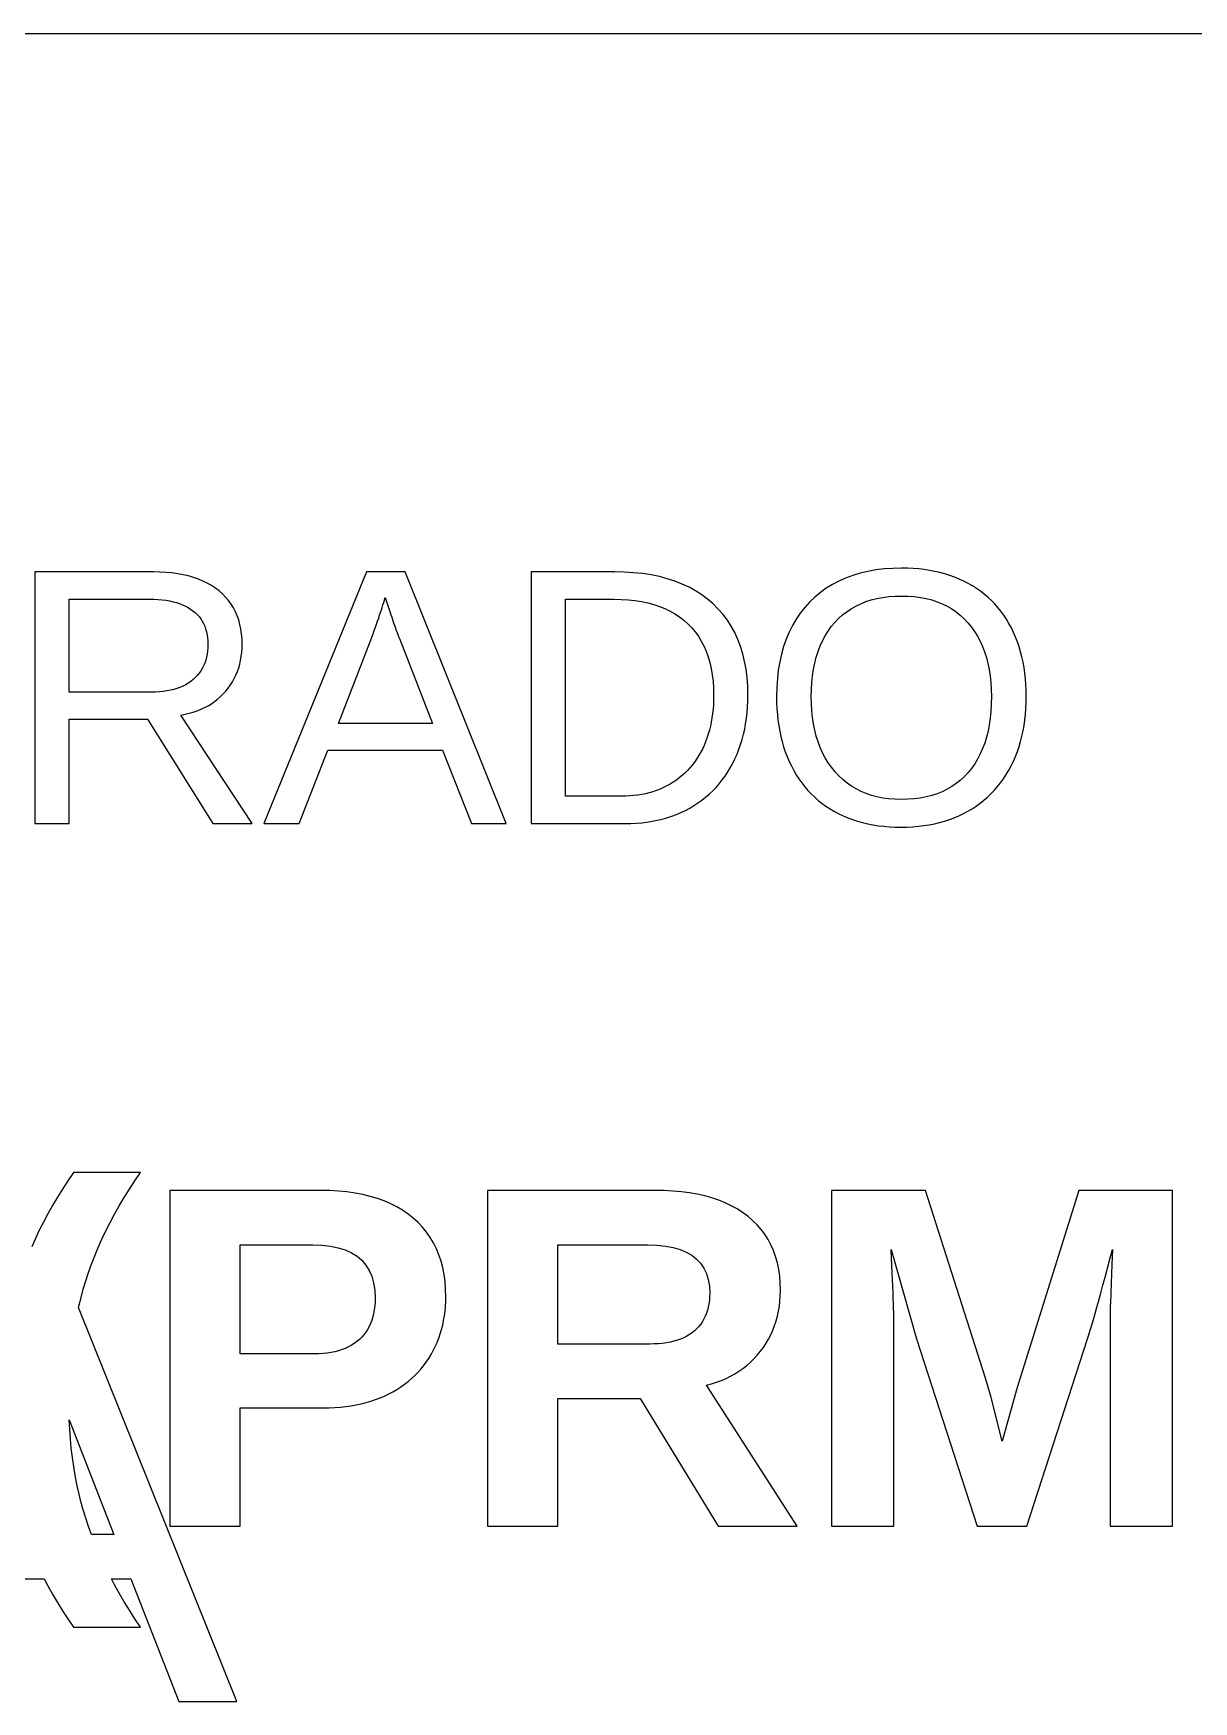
# Model space of a CAD drawing. Header units: metres. Extents: x -140 to 140, y -90 to 90.
# Drawn here: x 89.63 to 102.85, y -70 to -51 of the extents above; entities that cross this region are included whole.
import ezdxf

# ---------------------------------------------------------------- set-up
doc = ezdxf.new("R2010")
doc.units = ezdxf.units.M

msp = doc.modelspace()

# ---------------------------------------------------------------- linework, layer by layer
for p, q in [((80, -51), (129, -51)), ((91.0007, -57.1336), (89.652, -57.1336)), ((89.652, -57.1336), (89.652, -60)), ((91.0739, -57.1349), (91.0007, -57.1336)), ((91.1445, -57.1387), (91.0739, -57.1349)), ((91.2124, -57.1451), (91.1445, -57.1387)), ((91.2778, -57.1541), (91.2124, -57.1451)), ((91.3405, -57.1656), (91.2778, -57.1541)), ((91.4007, -57.1797), (91.3405, -57.1656)), ((91.4582, -57.1964), (91.4007, -57.1797)), ((93.4266, -57.1336), (92.2568, -60)), ((93.868, -57.1336), (93.4266, -57.1336)), ((95.0195, -60), (93.868, -57.1336)), ((96.2525, -57.1336), (95.3045, -57.1336)), ((95.3045, -57.1336), (95.3045, -60)), ((96.3625, -57.1357), (96.2525, -57.1336)), ((96.4687, -57.1422), (96.3625, -57.1357)), ((96.5709, -57.153), (96.4687, -57.1422)), ((96.6692, -57.1681), (96.5709, -57.153)), ((96.7635, -57.1876), (96.6692, -57.1681)), ((96.8539, -57.2114), (96.7635, -57.1876)), ((98.9657, -57.1734), (98.8851, -57.2032)), ((99.0498, -57.1482), (98.9657, -57.1734)), ((99.1374, -57.1275), (99.0498, -57.1482)), ((99.2284, -57.1115), (99.1374, -57.1275)), ((99.323, -57.1), (99.2284, -57.1115)), ((99.4211, -57.0931), (99.323, -57.1)), ((99.5226, -57.0909), (99.4211, -57.0931)), ((99.5892, -57.0919), (99.5226, -57.0909)), ((99.6544, -57.095), (99.5892, -57.0919)), ((99.7183, -57.1001), (99.6544, -57.095)), ((99.7808, -57.1073), (99.7183, -57.1001)), ((99.8419, -57.1166), (99.7808, -57.1073)), ((99.9016, -57.1279), (99.8419, -57.1166)), ((99.96, -57.1413), (99.9016, -57.1279)), ((100.017, -57.1567), (99.96, -57.1413)), ((100.073, -57.1742), (100.017, -57.1567)), ((100.127, -57.1938), (100.073, -57.1742)), ((91.5131, -57.2156), (91.4582, -57.1964)), ((91.5654, -57.2374), (91.5131, -57.2156)), ((91.615, -57.2618), (91.5654, -57.2374)), ((91.6621, -57.2887), (91.615, -57.2618)), ((91.7065, -57.3182), (91.6621, -57.2887)), ((91.7484, -57.3502), (91.7065, -57.3182)), ((91.7873, -57.3846), (91.7484, -57.3502)), ((96.9404, -57.2395), (96.8539, -57.2114)), ((97.0229, -57.2719), (96.9404, -57.2395)), ((97.1015, -57.3086), (97.0229, -57.2719)), ((97.1761, -57.3497), (97.1015, -57.3086)), ((97.2468, -57.395), (97.1761, -57.3497)), ((98.5977, -57.3683), (98.5345, -57.4211)), ((98.6643, -57.3202), (98.5977, -57.3683)), ((98.7344, -57.2766), (98.6643, -57.3202)), ((98.808, -57.2376), (98.7344, -57.2766)), ((98.8851, -57.2032), (98.808, -57.2376)), ((100.18, -57.2154), (100.127, -57.1938)), ((100.231, -57.2391), (100.18, -57.2154)), ((100.281, -57.2648), (100.231, -57.2391)), ((100.33, -57.2925), (100.281, -57.2648)), ((100.377, -57.322), (100.33, -57.2925)), ((100.422, -57.3535), (100.377, -57.322)), ((100.465, -57.3867), (100.422, -57.3535)), ((90.0405, -58.5027), (90.0405, -57.4448)), ((90.0405, -57.4448), (90.9621, -57.4448)), ((90.9621, -57.4448), (91.0103, -57.4456)), ((91.0103, -57.4456), (91.0568, -57.4479)), ((91.0568, -57.4479), (91.1015, -57.4518)), ((91.1015, -57.4518), (91.1445, -57.4572)), ((91.1445, -57.4572), (91.1857, -57.4642)), ((91.1857, -57.4642), (91.2251, -57.4728)), ((91.2251, -57.4728), (91.2627, -57.4829)), ((91.2627, -57.4829), (91.2986, -57.4945)), ((91.2986, -57.4945), (91.3326, -57.5077)), ((91.3326, -57.5077), (91.365, -57.5225)), ((91.365, -57.5225), (91.3955, -57.5388)), ((91.3955, -57.5388), (91.4243, -57.5566)), ((91.4243, -57.5566), (91.4513, -57.576)), ((91.8232, -57.4209), (91.7873, -57.3846)), ((91.8559, -57.4593), (91.8232, -57.4209)), ((91.8855, -57.4996), (91.8559, -57.4593)), ((91.912, -57.542), (91.8855, -57.4996)), ((91.9354, -57.5864), (91.912, -57.542)), ((93.588, -57.5965), (93.5978, -57.5665)), ((93.5978, -57.5665), (93.6071, -57.5377)), ((93.6071, -57.5377), (93.6158, -57.51)), ((93.6158, -57.51), (93.6239, -57.4835)), ((93.6239, -57.4835), (93.6422, -57.4265)), ((93.6422, -57.4265), (93.6972, -57.5954)), ((95.693, -59.6888), (95.693, -57.4448)), ((95.693, -57.4448), (96.2443, -57.4448)), ((96.2443, -57.4448), (96.3279, -57.4465)), ((96.3279, -57.4465), (96.4084, -57.4514)), ((96.4084, -57.4514), (96.4858, -57.4597)), ((96.4858, -57.4597), (96.5601, -57.4713)), ((96.5601, -57.4713), (96.6313, -57.4862)), ((96.6313, -57.4862), (96.6994, -57.5044)), ((96.6994, -57.5044), (96.7645, -57.5259)), ((96.7645, -57.5259), (96.8264, -57.5508)), ((96.8264, -57.5508), (96.8852, -57.5789)), ((97.3136, -57.4447), (97.2468, -57.395)), ((97.3764, -57.4988), (97.3136, -57.4447)), ((97.435, -57.5568), (97.3764, -57.4988)), ((97.4888, -57.6184), (97.435, -57.5568)), ((98.4192, -57.5398), (98.368, -57.6048)), ((98.4749, -57.4784), (98.4192, -57.5398)), ((98.5345, -57.4211), (98.4749, -57.4784)), ((98.8976, -57.5864), (98.9482, -57.5525)), ((98.9482, -57.5525), (99.0014, -57.5222)), ((99.0014, -57.5222), (99.0573, -57.4955)), ((99.0573, -57.4955), (99.1158, -57.4724)), ((99.1158, -57.4724), (99.177, -57.4528)), ((99.177, -57.4528), (99.2408, -57.4367)), ((99.2408, -57.4367), (99.3073, -57.4243)), ((99.3073, -57.4243), (99.3764, -57.4153)), ((99.3764, -57.4153), (99.4482, -57.41)), ((99.4482, -57.41), (99.5226, -57.4082)), ((99.5226, -57.4082), (99.5964, -57.41)), ((99.5964, -57.41), (99.6676, -57.4154)), ((99.6676, -57.4154), (99.7362, -57.4245)), ((99.7362, -57.4245), (99.8022, -57.4371)), ((99.8022, -57.4371), (99.8655, -57.4534)), ((99.8655, -57.4534), (99.9263, -57.4732)), ((99.9263, -57.4732), (99.9844, -57.4967)), ((99.9844, -57.4967), (100.04, -57.5238)), ((100.04, -57.5238), (100.093, -57.5545)), ((100.093, -57.5545), (100.143, -57.5888)), ((100.506, -57.4219), (100.465, -57.3867)), ((100.546, -57.4589), (100.506, -57.4219)), ((100.584, -57.4978), (100.546, -57.4589)), ((100.62, -57.5386), (100.584, -57.4978)), ((100.654, -57.5812), (100.62, -57.5386)), ((91.4513, -57.576), (91.4765, -57.5969)), ((91.4765, -57.5969), (91.4996, -57.6192)), ((91.4996, -57.6192), (91.5207, -57.6429)), ((91.5207, -57.6429), (91.5398, -57.6681)), ((91.5398, -57.6681), (91.5569, -57.6946)), ((91.5569, -57.6946), (91.572, -57.7225)), ((91.572, -57.7225), (91.585, -57.7519)), ((91.585, -57.7519), (91.5961, -57.7826)), ((91.9557, -57.6328), (91.9354, -57.5864)), ((91.9728, -57.6812), (91.9557, -57.6328)), ((91.9869, -57.7316), (91.9728, -57.6812)), ((91.9978, -57.7841), (91.9869, -57.7316)), ((93.5301, -57.7631), (93.5428, -57.7275)), ((93.5428, -57.7275), (93.555, -57.693)), ((93.555, -57.693), (93.5666, -57.6597)), ((93.5666, -57.6597), (93.5776, -57.6275)), ((93.5776, -57.6275), (93.588, -57.5965)), ((93.6972, -57.5954), (93.7059, -57.6224)), ((93.7059, -57.6224), (93.7147, -57.649)), ((93.7147, -57.649), (93.7234, -57.6751)), ((93.7234, -57.6751), (93.7322, -57.7008)), ((93.7322, -57.7008), (93.741, -57.7261)), ((93.741, -57.7261), (93.7497, -57.7509)), ((93.7497, -57.7509), (93.7585, -57.7754)), ((96.8852, -57.5789), (96.941, -57.6104)), ((96.941, -57.6104), (96.9936, -57.6451)), ((96.9936, -57.6451), (97.0432, -57.6832)), ((97.0432, -57.6832), (97.0896, -57.7246)), ((97.0896, -57.7246), (97.1328, -57.7691)), ((97.538, -57.6837), (97.4888, -57.6184)), ((97.5825, -57.7527), (97.538, -57.6837)), ((97.6223, -57.8252), (97.5825, -57.7527)), ((98.2789, -57.7453), (98.241, -57.8209)), ((98.3212, -57.6733), (98.2789, -57.7453)), ((98.368, -57.6048), (98.3212, -57.6733)), ((98.6854, -57.8077), (98.722, -57.757)), ((98.722, -57.757), (98.7617, -57.7093)), ((98.7617, -57.7093), (98.8044, -57.6648)), ((98.8044, -57.6648), (98.8496, -57.6238)), ((98.8496, -57.6238), (98.8976, -57.5864)), ((100.143, -57.5888), (100.191, -57.6267)), ((100.191, -57.6267), (100.236, -57.6682)), ((100.236, -57.6682), (100.278, -57.7134)), ((100.278, -57.7134), (100.318, -57.7617)), ((100.686, -57.6257), (100.654, -57.5812)), ((100.717, -57.672), (100.686, -57.6257)), ((100.746, -57.7203), (100.717, -57.672)), ((100.773, -57.7704), (100.746, -57.7203)), ((91.5961, -57.7826), (91.6051, -57.8148)), ((91.6051, -57.8148), (91.6122, -57.8483)), ((91.6122, -57.8483), (91.6172, -57.8833)), ((91.6172, -57.8833), (91.6202, -57.9197)), ((91.6202, -57.9197), (91.6212, -57.9575)), ((92.0056, -57.8385), (91.9978, -57.7841)), ((92.0103, -57.895), (92.0056, -57.8385)), ((92.0118, -57.9534), (92.0103, -57.895)), ((93.1072, -58.8587), (93.4734, -57.9168)), ((93.4734, -57.9168), (93.4884, -57.8767)), ((93.4884, -57.8767), (93.5029, -57.8377)), ((93.5029, -57.8377), (93.5168, -57.7998)), ((93.5168, -57.7998), (93.5301, -57.7631)), ((93.7585, -57.7754), (93.7673, -57.7993)), ((93.7673, -57.7993), (93.776, -57.8229)), ((93.776, -57.8229), (93.7848, -57.846)), ((93.7848, -57.846), (93.7935, -57.8687)), ((93.7935, -57.8687), (93.8023, -57.8909)), ((93.8023, -57.8909), (93.8111, -57.9127)), ((93.8111, -57.9127), (94.1793, -58.8587)), ((97.1328, -57.7691), (97.1725, -57.8166)), ((97.1725, -57.8166), (97.2088, -57.8672)), ((97.2088, -57.8672), (97.2416, -57.9207)), ((97.2416, -57.9207), (97.271, -57.9772)), ((97.6574, -57.9015), (97.6223, -57.8252)), ((97.6879, -57.9814), (97.6574, -57.9015)), ((98.2076, -57.9001), (98.1787, -57.9828)), ((98.241, -57.8209), (98.2076, -57.9001)), ((98.5949, -57.9767), (98.6219, -57.9175)), ((98.6219, -57.9175), (98.6521, -57.8611)), ((98.6521, -57.8611), (98.6854, -57.8077)), ((100.318, -57.7617), (100.354, -57.8127)), ((100.354, -57.8127), (100.388, -57.8665)), ((100.388, -57.8665), (100.418, -57.9229)), ((100.418, -57.9229), (100.445, -57.9821)), ((100.798, -57.8221), (100.773, -57.7704)), ((100.821, -57.8752), (100.798, -57.8221)), ((100.842, -57.9298), (100.821, -57.8752)), ((100.861, -57.9858), (100.842, -57.9298)), ((91.5964, -58.1392), (91.5855, -58.1715)), ((91.6053, -58.1056), (91.5964, -58.1392)), ((91.6123, -58.0706), (91.6053, -58.1056)), ((91.6172, -58.0343), (91.6123, -58.0706)), ((91.6202, -57.9966), (91.6172, -58.0343)), ((91.6212, -57.9575), (91.6202, -57.9966)), ((91.9942, -58.1404), (92.0019, -58.0954)), ((92.0019, -58.0954), (92.0074, -58.0493)), ((92.0074, -58.0493), (92.0107, -58.002)), ((92.0107, -58.002), (92.0118, -57.9534)), ((97.271, -57.9772), (97.2969, -58.0367)), ((97.2969, -58.0367), (97.3194, -58.0992)), ((97.3194, -58.0992), (97.3384, -58.1648)), ((97.7136, -58.0649), (97.6879, -57.9814)), ((97.7347, -58.1521), (97.7136, -58.0649)), ((98.1542, -58.069), (98.1342, -58.1588)), ((98.1787, -57.9828), (98.1542, -58.069)), ((98.5329, -58.1715), (98.5504, -58.1037)), ((98.5504, -58.1037), (98.571, -58.0388)), ((98.571, -58.0388), (98.5949, -57.9767)), ((100.445, -57.9821), (100.468, -58.044)), ((100.468, -58.044), (100.489, -58.1087)), ((100.489, -58.1087), (100.506, -58.176)), ((100.878, -58.0432), (100.861, -57.9858)), ((100.893, -58.102), (100.878, -58.0432)), ((100.906, -58.1622), (100.893, -58.102)), ((91.501, -58.3124), (91.4782, -58.3365)), ((91.5219, -58.287), (91.501, -58.3124)), ((91.5408, -58.2601), (91.5219, -58.287)), ((91.5576, -58.2319), (91.5408, -58.2601)), ((91.5726, -58.2024), (91.5576, -58.2319)), ((91.5855, -58.1715), (91.5726, -58.2024)), ((91.9226, -58.3469), (91.9413, -58.308)), ((91.9413, -58.308), (91.9578, -58.2679)), ((91.9578, -58.2679), (91.9722, -58.2266)), ((91.9722, -58.2266), (91.9843, -58.1841)), ((91.9843, -58.1841), (91.9942, -58.1404)), ((97.3384, -58.1648), (97.3539, -58.2333)), ((97.3539, -58.2333), (97.366, -58.3048)), ((97.366, -58.3048), (97.3746, -58.3793)), ((97.7511, -58.2429), (97.7347, -58.1521)), ((97.7628, -58.3374), (97.7511, -58.2429)), ((98.1186, -58.2522), (98.1074, -58.3491)), ((98.1342, -58.1588), (98.1186, -58.2522)), ((98.4995, -58.3922), (98.5075, -58.3158)), ((98.5075, -58.3158), (98.5186, -58.2422)), ((98.5186, -58.2422), (98.5329, -58.1715)), ((100.506, -58.176), (100.521, -58.2461)), ((100.521, -58.2461), (100.532, -58.3189)), ((100.532, -58.3189), (100.54, -58.3944)), ((100.917, -58.2239), (100.906, -58.1622)), ((100.926, -58.287), (100.917, -58.2239)), ((100.934, -58.3515), (100.926, -58.287)), ((90.9783, -58.5027), (90.0405, -58.5027)), ((91.0248, -58.5019), (90.9783, -58.5027)), ((91.0696, -58.4993), (91.0248, -58.5019)), ((91.1127, -58.4951), (91.0696, -58.4993)), ((91.1542, -58.4891), (91.1127, -58.4951)), ((91.194, -58.4815), (91.1542, -58.4891)), ((91.2322, -58.4722), (91.194, -58.4815)), ((91.2688, -58.4611), (91.2322, -58.4722)), ((91.3036, -58.4484), (91.2688, -58.4611)), ((91.3369, -58.434), (91.3036, -58.4484)), ((91.3685, -58.4178), (91.3369, -58.434)), ((91.3984, -58.4), (91.3685, -58.4178)), ((91.4267, -58.3805), (91.3984, -58.4)), ((91.4534, -58.3593), (91.4267, -58.3805)), ((91.4782, -58.3365), (91.4534, -58.3593)), ((91.7962, -58.523), (91.8257, -58.4905)), ((91.8257, -58.4905), (91.8532, -58.4564)), ((91.8532, -58.4564), (91.8785, -58.4211)), ((91.8785, -58.4211), (91.9017, -58.3846)), ((91.9017, -58.3846), (91.9226, -58.3469)), ((97.3746, -58.3793), (97.3798, -58.4568)), ((97.3798, -58.4568), (97.3815, -58.5373)), ((97.7698, -58.4355), (97.7628, -58.3374)), ((97.7721, -58.5373), (97.7698, -58.4355)), ((98.1008, -58.4496), (98.0985, -58.5536)), ((98.1074, -58.3491), (98.1008, -58.4496)), ((98.4932, -58.5536), (98.4948, -58.4714)), ((98.4948, -58.4714), (98.4995, -58.3922)), ((100.54, -58.3944), (100.544, -58.4726)), ((100.544, -58.4726), (100.546, -58.5536)), ((100.939, -58.4174), (100.934, -58.3515)), ((100.942, -58.4848), (100.939, -58.4174)), ((100.943, -58.5536), (100.942, -58.4848)), ((91.5002, -58.7149), (91.543, -58.6976)), ((91.543, -58.6976), (91.5842, -58.6783)), ((91.5842, -58.6783), (91.6237, -58.6572)), ((91.6237, -58.6572), (91.6616, -58.6342)), ((91.6616, -58.6342), (91.6977, -58.6092)), ((91.6977, -58.6092), (91.7322, -58.5824)), ((91.7322, -58.5824), (91.765, -58.5537)), ((91.765, -58.5537), (91.7962, -58.523)), ((97.3747, -58.6957), (97.3694, -58.7463)), ((97.3785, -58.644), (97.3747, -58.6957)), ((97.3808, -58.5912), (97.3785, -58.644)), ((97.3815, -58.5373), (97.3808, -58.5912)), ((97.7629, -58.7361), (97.7681, -58.6711)), ((97.7681, -58.6711), (97.7711, -58.6049)), ((97.7711, -58.6049), (97.7721, -58.5373)), ((98.0985, -58.5536), (98.0995, -58.6224)), ((98.0995, -58.6224), (98.1025, -58.6898)), ((98.1025, -58.6898), (98.1075, -58.756)), ((98.4948, -58.6352), (98.4932, -58.5536)), ((98.4996, -58.7142), (98.4948, -58.6352)), ((100.544, -58.6381), (100.54, -58.7197)), ((100.546, -58.5536), (100.544, -58.6381)), ((100.933, -58.7551), (100.939, -58.6893)), ((100.939, -58.6893), (100.942, -58.6221)), ((100.942, -58.6221), (100.943, -58.5536)), ((90.0405, -58.8099), (90.9336, -58.8099)), ((90.0405, -60), (90.0405, -58.8099)), ((90.9336, -58.8099), (91.6782, -60)), ((91.312, -58.7652), (91.3616, -58.7554)), ((92.1258, -60), (91.312, -58.7652)), ((91.3616, -58.7554), (91.4094, -58.7438)), ((91.4094, -58.7438), (91.4556, -58.7303)), ((91.4556, -58.7303), (91.5002, -58.7149)), ((94.1793, -58.8587), (93.1072, -58.8587)), ((97.3444, -58.8914), (97.333, -58.9375)), ((97.3542, -58.8441), (97.3444, -58.8914)), ((97.3626, -58.7957), (97.3542, -58.8441)), ((97.3694, -58.7463), (97.3626, -58.7957)), ((97.7353, -58.9231), (97.7466, -58.862)), ((97.7466, -58.862), (97.7558, -58.7997)), ((97.7558, -58.7997), (97.7629, -58.7361)), ((98.1075, -58.756), (98.1145, -58.8208)), ((98.1145, -58.8208), (98.1235, -58.8843)), ((98.1235, -58.8843), (98.1345, -58.9464)), ((98.5076, -58.7905), (98.4996, -58.7142)), ((98.5189, -58.8642), (98.5076, -58.7905)), ((98.5334, -58.9353), (98.5189, -58.8642)), ((100.521, -58.8739), (100.507, -58.9465)), ((100.532, -58.7983), (100.521, -58.8739)), ((100.54, -58.7197), (100.532, -58.7983)), ((100.906, -58.9447), (100.917, -58.8829)), ((100.917, -58.8829), (100.926, -58.8196)), ((100.926, -58.8196), (100.933, -58.7551)), ((97.2898, -59.0693), (97.2724, -59.1111)), ((97.3057, -59.0265), (97.2898, -59.0693)), ((97.3201, -58.9826), (97.3057, -59.0265)), ((97.333, -58.9375), (97.3201, -58.9826)), ((97.6893, -59.0982), (97.7067, -59.0412)), ((97.7067, -59.0412), (97.722, -58.9828)), ((97.722, -58.9828), (97.7353, -58.9231)), ((98.1345, -58.9464), (98.1475, -59.0072)), ((98.1475, -59.0072), (98.1625, -59.0667)), ((98.1625, -59.0667), (98.1794, -59.1248)), ((98.551, -59.0038), (98.5334, -58.9353)), ((98.5719, -59.0696), (98.551, -59.0038)), ((98.596, -59.1327), (98.5719, -59.0696)), ((100.469, -59.0826), (100.445, -59.1462)), ((100.489, -59.016), (100.469, -59.0826)), ((100.507, -58.9465), (100.489, -59.016)), ((100.86, -59.1225), (100.877, -59.0645)), ((100.877, -59.0645), (100.893, -59.0053)), ((100.893, -59.0053), (100.906, -58.9447)), ((92.6596, -60), (92.9892, -59.1618)), ((92.9892, -59.1618), (94.2952, -59.1618)), ((94.2952, -59.1618), (94.6228, -60)), ((97.1883, -59.2654), (97.164, -59.3004)), ((97.2113, -59.2289), (97.1883, -59.2654)), ((97.233, -59.191), (97.2113, -59.2289)), ((97.2534, -59.1517), (97.233, -59.191)), ((97.2724, -59.1111), (97.2534, -59.1517)), ((97.5992, -59.3134), (97.6248, -59.2616)), ((97.6248, -59.2616), (97.6483, -59.2085)), ((97.6483, -59.2085), (97.6698, -59.154)), ((97.6698, -59.154), (97.6893, -59.0982)), ((98.1794, -59.1248), (98.1984, -59.1816)), ((98.1984, -59.1816), (98.2194, -59.237)), ((98.2194, -59.237), (98.2424, -59.2912)), ((98.6233, -59.1933), (98.596, -59.1327)), ((98.6539, -59.2512), (98.6233, -59.1933)), ((98.6876, -59.3064), (98.6539, -59.2512)), ((100.389, -59.2644), (100.356, -59.319)), ((100.419, -59.2068), (100.389, -59.2644)), ((100.445, -59.1462), (100.419, -59.2068)), ((100.796, -59.2883), (100.819, -59.2343)), ((100.819, -59.2343), (100.841, -59.179)), ((100.841, -59.179), (100.86, -59.1225)), ((97.0228, -59.4537), (96.9906, -59.4801)), ((97.0537, -59.4259), (97.0228, -59.4537)), ((97.0832, -59.3967), (97.0537, -59.4259)), ((97.1115, -59.366), (97.0832, -59.3967)), ((97.1384, -59.3339), (97.1115, -59.366)), ((97.164, -59.3004), (97.1384, -59.3339)), ((97.4791, -59.5034), (97.5117, -59.4586)), ((97.5117, -59.4586), (97.5426, -59.4121)), ((97.5426, -59.4121), (97.5718, -59.3637)), ((97.5718, -59.3637), (97.5992, -59.3134)), ((98.2424, -59.2912), (98.2674, -59.3439)), ((98.2674, -59.3439), (98.2942, -59.3951)), ((98.2942, -59.3951), (98.3229, -59.4444)), ((98.3229, -59.4444), (98.3534, -59.4918)), ((98.7246, -59.3591), (98.6876, -59.3064)), ((98.7648, -59.409), (98.7246, -59.3591)), ((98.8078, -59.4558), (98.7648, -59.409)), ((98.8533, -59.4989), (98.8078, -59.4558)), ((100.238, -59.4645), (100.193, -59.5062)), ((100.28, -59.4192), (100.238, -59.4645)), ((100.32, -59.3706), (100.28, -59.4192)), ((100.356, -59.319), (100.32, -59.3706)), ((100.683, -59.4884), (100.714, -59.4411)), ((100.714, -59.4411), (100.743, -59.3919)), ((100.743, -59.3919), (100.771, -59.3409)), ((100.771, -59.3409), (100.796, -59.2883)), ((96.6066, -59.6593), (96.5631, -59.6683)), ((96.6493, -59.6487), (96.6066, -59.6593)), ((96.691, -59.6364), (96.6493, -59.6487)), ((96.7319, -59.6225), (96.691, -59.6364)), ((96.7718, -59.6069), (96.7319, -59.6225)), ((96.8108, -59.5897), (96.7718, -59.6069)), ((96.849, -59.5709), (96.8108, -59.5897)), ((96.8862, -59.5504), (96.849, -59.5709)), ((96.9223, -59.5284), (96.8862, -59.5504)), ((96.9571, -59.505), (96.9223, -59.5284)), ((96.9906, -59.4801), (96.9571, -59.505)), ((97.3317, -59.6639), (97.3711, -59.6265)), ((97.3711, -59.6265), (97.4088, -59.5873)), ((97.4088, -59.5873), (97.4448, -59.5463)), ((97.4448, -59.5463), (97.4791, -59.5034)), ((98.3534, -59.4918), (98.3856, -59.5372)), ((98.3856, -59.5372), (98.4197, -59.5809)), ((98.4197, -59.5809), (98.4555, -59.6226)), ((98.4555, -59.6226), (98.4932, -59.6624)), ((98.9013, -59.5382), (98.8533, -59.4989)), ((98.9518, -59.5737), (98.9013, -59.5382)), ((99.0048, -59.6056), (98.9518, -59.5737)), ((99.0603, -59.6336), (99.0048, -59.6056)), ((99.1183, -59.658), (99.0603, -59.6336)), ((99.1788, -59.6786), (99.1183, -59.658)), ((99.9861, -59.6366), (99.9275, -59.6601)), ((100.042, -59.6094), (99.9861, -59.6366)), ((100.095, -59.5786), (100.042, -59.6094)), ((100.146, -59.5442), (100.095, -59.5786)), ((100.193, -59.5062), (100.146, -59.5442)), ((100.502, -59.6972), (100.542, -59.6591)), ((100.542, -59.6591), (100.58, -59.6192)), ((100.58, -59.6192), (100.616, -59.5775)), ((100.616, -59.5775), (100.651, -59.5339)), ((100.651, -59.5339), (100.683, -59.4884)), ((96.3318, -59.6888), (95.693, -59.6888)), ((96.3799, -59.6879), (96.3318, -59.6888)), ((96.427, -59.6855), (96.3799, -59.6879)), ((96.4733, -59.6814), (96.427, -59.6855)), ((96.5186, -59.6757), (96.4733, -59.6814)), ((96.5631, -59.6683), (96.5186, -59.6757)), ((97.009, -59.8733), (97.0595, -59.8492)), ((97.0595, -59.8492), (97.1089, -59.823)), ((97.1089, -59.823), (97.1569, -59.7949)), ((97.1569, -59.7949), (97.2032, -59.7649)), ((97.2032, -59.7649), (97.2477, -59.7331)), ((97.2477, -59.7331), (97.2906, -59.6994)), ((97.2906, -59.6994), (97.3317, -59.6639)), ((98.4932, -59.6624), (98.5326, -59.7003)), ((98.5326, -59.7003), (98.5738, -59.7364)), ((98.5738, -59.7364), (98.6168, -59.7705)), ((98.6168, -59.7705), (98.6616, -59.8028)), ((98.6616, -59.8028), (98.7082, -59.8332)), ((98.7082, -59.8332), (98.7566, -59.8617)), ((99.2417, -59.6954), (99.1788, -59.6786)), ((99.3072, -59.7085), (99.2417, -59.6954)), ((99.3751, -59.7179), (99.3072, -59.7085)), ((99.4456, -59.7235), (99.3751, -59.7179)), ((99.5185, -59.7254), (99.4456, -59.7235)), ((99.5935, -59.7235), (99.5185, -59.7254)), ((99.6658, -59.7181), (99.5935, -59.7235)), ((99.7353, -59.7091), (99.6658, -59.7181)), ((99.8021, -59.6964), (99.7353, -59.7091)), ((99.8662, -59.6801), (99.8021, -59.6964)), ((99.9275, -59.6601), (99.8662, -59.6801)), ((100.277, -59.8596), (100.326, -59.8309)), ((100.326, -59.8309), (100.373, -59.8002)), ((100.373, -59.8002), (100.418, -59.7677)), ((100.418, -59.7677), (100.461, -59.7334)), ((100.461, -59.7334), (100.502, -59.6972)), ((89.652, -60), (90.0405, -60)), ((91.6782, -60), (92.1258, -60)), ((92.2568, -60), (92.6596, -60)), ((94.6228, -60), (95.0195, -60)), ((95.3045, -60), (96.3766, -60)), ((96.3766, -60), (96.4398, -59.999)), ((96.4398, -59.999), (96.502, -59.9958)), ((96.502, -59.9958), (96.5629, -59.9906)), ((96.5629, -59.9906), (96.6227, -59.9832)), ((96.6227, -59.9832), (96.6814, -59.9738)), ((96.6814, -59.9738), (96.7388, -59.9623)), ((96.7388, -59.9623), (96.7952, -59.9487)), ((96.7952, -59.9487), (96.8504, -59.933)), ((96.8504, -59.933), (96.9044, -59.9152)), ((96.9044, -59.9152), (96.9573, -59.8953)), ((96.9573, -59.8953), (97.009, -59.8733)), ((98.7566, -59.8617), (98.8066, -59.8882)), ((98.8066, -59.8882), (98.8581, -59.9125)), ((98.8581, -59.9125), (98.911, -59.9348)), ((98.911, -59.9348), (98.9653, -59.9549)), ((98.9653, -59.9549), (99.021, -59.9729)), ((99.021, -59.9729), (99.0782, -59.9888)), ((99.0782, -59.9888), (99.1368, -60.0025)), ((99.1368, -60.0025), (99.1968, -60.0142)), ((99.1968, -60.0142), (99.2583, -60.0237)), ((99.2583, -60.0237), (99.3212, -60.0311)), ((99.3212, -60.0311), (99.3855, -60.0364)), ((99.3855, -60.0364), (99.4513, -60.0396)), ((99.4513, -60.0396), (99.5185, -60.0407)), ((99.5185, -60.0407), (99.5851, -60.0396)), ((99.5851, -60.0396), (99.6504, -60.0364)), ((99.6504, -60.0364), (99.7142, -60.031)), ((99.7142, -60.031), (99.7767, -60.0235)), ((99.7767, -60.0235), (99.8378, -60.0139)), ((99.8378, -60.0139), (99.8976, -60.0021)), ((99.8976, -60.0021), (99.9559, -59.9882)), ((99.9559, -59.9882), (100.013, -59.9721)), ((100.013, -59.9721), (100.069, -59.9539)), ((100.069, -59.9539), (100.123, -59.9336)), ((100.123, -59.9336), (100.176, -59.9111)), ((100.176, -59.9111), (100.227, -59.8864)), ((100.227, -59.8864), (100.277, -59.8596)), ((90.0917, -63.9747), (90.0276, -64.0685)), ((90.854, -63.9747), (90.0917, -63.9747)), ((90.7894, -64.0698), (90.854, -63.9747)), ((89.9663, -64.1624), (89.9077, -64.2563)), ((90.0276, -64.0685), (89.9663, -64.1624)), ((90.6686, -64.2598), (90.7276, -64.1648)), ((90.7276, -64.1648), (90.7894, -64.0698)), ((92.9048, -64.1781), (91.1877, -64.1781)), ((91.1877, -64.1781), (91.1877, -68)), ((93.0085, -64.18), (92.9048, -64.1781)), ((93.1084, -64.1856), (93.0085, -64.18)), ((93.2047, -64.1949), (93.1084, -64.1856)), ((93.2971, -64.208), (93.2047, -64.1949)), ((93.3859, -64.2248), (93.2971, -64.208)), ((96.716, -64.1781), (94.8064, -64.1781)), ((94.8064, -64.1781), (94.8064, -68)), ((96.8193, -64.1798), (96.716, -64.1781)), ((96.9189, -64.1851), (96.8193, -64.1798)), ((97.0149, -64.1938), (96.9189, -64.1851)), ((97.1071, -64.2059), (97.0149, -64.1938)), ((97.1957, -64.2216), (97.1071, -64.2059)), ((99.7958, -64.1781), (98.7244, -64.1781)), ((98.7244, -64.1781), (98.7244, -68)), ((100.479, -66.3155), (99.7958, -64.1781)), ((101.543, -64.1781), (100.84, -66.4213)), ((102.609, -64.1781), (101.543, -64.1781)), ((102.609, -68), (102.609, -64.1781)), ((89.852, -64.3501), (89.7991, -64.4439)), ((89.9077, -64.2563), (89.852, -64.3501)), ((90.559, -64.4496), (90.6124, -64.3547)), ((90.6124, -64.3547), (90.6686, -64.2598)), ((93.4709, -64.2454), (93.3859, -64.2248)), ((93.5522, -64.2697), (93.4709, -64.2454)), ((93.6297, -64.2978), (93.5522, -64.2697)), ((93.7035, -64.3295), (93.6297, -64.2978)), ((93.7735, -64.3651), (93.7035, -64.3295)), ((93.8398, -64.4043), (93.7735, -64.3651)), ((93.9024, -64.4473), (93.8398, -64.4043)), ((97.2805, -64.2408), (97.1957, -64.2216)), ((97.3617, -64.2634), (97.2805, -64.2408)), ((97.4392, -64.2896), (97.3617, -64.2634)), ((97.5129, -64.3192), (97.4392, -64.2896)), ((97.583, -64.3522), (97.5129, -64.3192)), ((97.6494, -64.3888), (97.583, -64.3522)), ((97.7121, -64.4289), (97.6494, -64.3888)), ((89.7489, -64.5377), (89.7015, -64.6315)), ((89.7991, -64.4439), (89.7489, -64.5377)), ((90.4604, -64.6391), (90.5083, -64.5444)), ((90.5083, -64.5444), (90.559, -64.4496)), ((93.9612, -64.4941), (93.9024, -64.4473)), ((94.016, -64.5443), (93.9612, -64.4941)), ((94.0664, -64.5975), (94.016, -64.5443)), ((94.1124, -64.6539), (94.0664, -64.5975)), ((97.7712, -64.4724), (97.7121, -64.4289)), ((97.8261, -64.5192), (97.7712, -64.4724)), ((97.8767, -64.569), (97.8261, -64.5192)), ((97.9229, -64.6219), (97.8767, -64.569)), ((89.657, -64.7253), (89.6152, -64.8191)), ((89.7015, -64.6315), (89.657, -64.7253)), ((90.373, -64.8284), (90.4153, -64.7338)), ((90.4153, -64.7338), (90.4604, -64.6391)), ((94.1541, -64.7133), (94.1124, -64.6539)), ((94.1913, -64.7759), (94.1541, -64.7133)), ((94.2242, -64.8416), (94.1913, -64.7759)), ((97.9647, -64.6778), (97.9229, -64.6219)), ((98.0021, -64.7367), (97.9647, -64.6778)), ((98.035, -64.7987), (98.0021, -64.7367)), ((90.2966, -65.0174), (90.3334, -64.9229)), ((90.3334, -64.9229), (90.373, -64.8284)), ((91.9879, -66.0389), (91.9879, -64.7992)), ((91.9879, -64.7992), (92.8152, -64.7992)), ((92.8152, -64.7992), (92.9204, -64.8028)), ((92.9204, -64.8028), (93.0171, -64.8135)), ((93.0171, -64.8135), (93.1054, -64.8313)), ((93.1054, -64.8313), (93.1853, -64.8563)), ((93.1853, -64.8563), (93.2568, -64.8883)), ((93.2568, -64.8883), (93.3199, -64.9275)), ((93.3199, -64.9275), (93.3745, -64.9738)), ((93.3745, -64.9738), (93.4208, -65.0273)), ((94.2527, -64.9103), (94.2242, -64.8416)), ((94.2767, -64.9821), (94.2527, -64.9103)), ((95.6066, -65.9276), (95.6066, -64.7992)), ((95.6066, -64.7992), (96.6319, -64.7992)), ((96.6319, -64.7992), (96.7362, -64.8025)), ((96.7362, -64.8025), (96.8322, -64.8123)), ((96.8322, -64.8123), (96.9199, -64.8286)), ((96.9199, -64.8286), (96.9991, -64.8514)), ((96.9991, -64.8514), (97.0701, -64.8807)), ((97.0701, -64.8807), (97.1327, -64.9165)), ((97.1327, -64.9165), (97.1869, -64.9589)), ((97.1869, -64.9589), (97.2328, -65.0078)), ((98.0636, -64.8636), (98.035, -64.7987)), ((98.0878, -64.9317), (98.0636, -64.8636)), ((98.1076, -65.0027), (98.0878, -64.9317)), ((99.4073, -64.9451), (99.4025, -64.8508)), ((99.4025, -64.8508), (99.6928, -65.868)), ((99.4118, -65.0343), (99.4073, -64.9451)), ((101.868, -65.0648), (101.896, -64.9604)), ((101.896, -64.9604), (101.925, -64.8508)), ((101.925, -64.8508), (101.918, -65.0222)), ((90.2314, -65.2061), (90.2626, -65.1118)), ((90.2626, -65.1118), (90.2966, -65.0174)), ((93.4208, -65.0273), (93.4586, -65.0879)), ((93.4586, -65.0879), (93.4881, -65.1556)), ((93.4881, -65.1556), (93.5091, -65.2304)), ((94.2965, -65.0571), (94.2767, -64.9821)), ((94.3118, -65.1351), (94.2965, -65.0571)), ((94.3228, -65.2163), (94.3118, -65.1351)), ((97.2328, -65.0078), (97.2704, -65.0632)), ((97.2704, -65.0632), (97.2996, -65.1251)), ((97.2996, -65.1251), (97.3205, -65.1935)), ((98.123, -65.0768), (98.1076, -65.0027)), ((98.134, -65.154), (98.123, -65.0768)), ((98.1406, -65.2341), (98.134, -65.154)), ((99.4158, -65.1186), (99.4118, -65.0343)), ((99.4195, -65.1977), (99.4158, -65.1186)), ((101.816, -65.258), (101.842, -65.164)), ((101.842, -65.164), (101.868, -65.0648)), ((101.918, -65.0222), (101.91, -65.2332)), ((90.1763, -65.3978), (90.2027, -65.3012)), ((90.2027, -65.3012), (90.2314, -65.2061)), ((93.5091, -65.2304), (93.5217, -65.3124)), ((93.5217, -65.3124), (93.5259, -65.4014)), ((94.3293, -65.3005), (94.3228, -65.2163)), ((94.3315, -65.3879), (94.3293, -65.3005)), ((97.3205, -65.1935), (97.333, -65.2684)), ((97.333, -65.2684), (97.3372, -65.3499)), ((97.3372, -65.3499), (97.3361, -65.3913)), ((98.1428, -65.3173), (98.1406, -65.2341)), ((98.1414, -65.3784), (98.1428, -65.3173)), ((99.4228, -65.2719), (99.4195, -65.1977)), ((99.4256, -65.341), (99.4228, -65.2719)), ((99.4281, -65.405), (99.4256, -65.341)), ((101.769, -65.4301), (101.792, -65.3467)), ((101.792, -65.3467), (101.816, -65.258)), ((101.906, -65.3432), (101.904, -65.3891)), ((101.91, -65.2332), (101.906, -65.3432)), ((90.1487, -65.5123), (90.1522, -65.496)), ((91.9514, -70), (90.1487, -65.5123)), ((90.1522, -65.496), (90.1763, -65.3978)), ((93.5164, -65.5364), (93.509, -65.578)), ((93.5217, -65.4931), (93.5164, -65.5364)), ((93.5249, -65.4482), (93.5217, -65.4931)), ((93.5259, -65.4014), (93.5249, -65.4482)), ((94.3226, -65.554), (94.3275, -65.4995)), ((94.3275, -65.4995), (94.3305, -65.4442)), ((94.3305, -65.4442), (94.3315, -65.3879)), ((97.3115, -65.5426), (97.3002, -65.5768)), ((97.3207, -65.5069), (97.3115, -65.5426)), ((97.3279, -65.4698), (97.3207, -65.5069)), ((97.3331, -65.4313), (97.3279, -65.4698)), ((97.3361, -65.3913), (97.3331, -65.4313)), ((98.1212, -65.554), (98.1307, -65.4968)), ((98.1307, -65.4968), (98.1374, -65.4383)), ((98.1374, -65.4383), (98.1414, -65.3784)), ((99.4303, -65.464), (99.4281, -65.405)), ((99.432, -65.518), (99.4303, -65.464)), ((99.4333, -65.567), (99.432, -65.518)), ((101.726, -65.5814), (101.747, -65.5084)), ((101.747, -65.5084), (101.769, -65.4301)), ((101.9, -65.511), (101.899, -65.5262)), ((101.899, -65.5262), (101.899, -65.5625)), ((101.901, -65.4623), (101.9, -65.4897)), ((101.9, -65.4897), (101.9, -65.511)), ((101.902, -65.4287), (101.901, -65.4623)), ((101.904, -65.3891), (101.902, -65.4287)), ((93.4581, -65.7271), (93.4401, -65.76)), ((93.474, -65.6924), (93.4581, -65.7271)), ((93.4878, -65.656), (93.474, -65.6924)), ((93.4994, -65.6178), (93.4878, -65.656)), ((93.509, -65.578), (93.4994, -65.6178)), ((94.2828, -65.7623), (94.2957, -65.7116)), ((94.2957, -65.7116), (94.3066, -65.66)), ((94.3066, -65.66), (94.3156, -65.6075)), ((94.3156, -65.6075), (94.3226, -65.554)), ((97.2129, -65.7261), (97.1892, -65.7517)), ((97.2344, -65.6992), (97.2129, -65.7261)), ((97.254, -65.6707), (97.2344, -65.6992)), ((97.2714, -65.6409), (97.254, -65.6707)), ((97.2868, -65.6095), (97.2714, -65.6409)), ((97.3002, -65.5768), (97.2868, -65.6095)), ((98.0565, -65.7699), (98.0767, -65.7178)), ((98.0767, -65.7178), (98.0943, -65.6645)), ((98.0943, -65.6645), (98.1091, -65.6099)), ((98.1091, -65.6099), (98.1212, -65.554)), ((99.4343, -65.6109), (99.4333, -65.567)), ((99.4349, -65.6497), (99.4343, -65.6109)), ((99.4351, -65.6835), (99.4349, -65.6497)), ((99.4351, -68), (99.4351, -65.6835)), ((101.671, -65.769), (101.688, -65.7117)), ((101.688, -65.7117), (101.707, -65.6492)), ((101.707, -65.6492), (101.726, -65.5814)), ((101.899, -65.5625), (101.898, -65.5988)), ((101.898, -65.5988), (101.898, -65.623)), ((101.898, -65.623), (101.898, -65.6593)), ((101.898, -65.6593), (101.898, -65.6835)), ((101.898, -65.6835), (101.898, -68)), ((93.2882, -65.9214), (93.2562, -65.9418)), ((93.3184, -65.899), (93.2882, -65.9214)), ((93.3469, -65.8748), (93.3184, -65.899)), ((93.3734, -65.8487), (93.3469, -65.8748)), ((93.3977, -65.8208), (93.3734, -65.8487)), ((93.42, -65.7913), (93.3977, -65.8208)), ((93.4401, -65.76), (93.42, -65.7913)), ((94.2111, -65.9558), (94.232, -65.9089)), ((94.232, -65.9089), (94.2509, -65.8609)), ((94.2509, -65.8609), (94.2678, -65.8121)), ((94.2678, -65.8121), (94.2828, -65.7623)), ((96.6536, -65.9276), (95.6066, -65.9276)), ((96.7044, -65.9267), (96.6536, -65.9276)), ((96.7533, -65.9241), (96.7044, -65.9267)), ((96.8002, -65.9196), (96.7533, -65.9241)), ((96.8452, -65.9133), (96.8002, -65.9196)), ((96.8883, -65.9052), (96.8452, -65.9133)), ((96.9294, -65.8953), (96.8883, -65.9052)), ((96.9686, -65.8836), (96.9294, -65.8953)), ((97.006, -65.8701), (96.9686, -65.8836)), ((97.0413, -65.8549), (97.006, -65.8701)), ((97.0748, -65.8378), (97.0413, -65.8549)), ((97.1063, -65.8189), (97.0748, -65.8378)), ((97.1359, -65.7982), (97.1063, -65.8189)), ((97.1636, -65.7758), (97.1359, -65.7982)), ((97.1892, -65.7517), (97.1636, -65.7758)), ((97.9486, -65.9649), (97.9796, -65.9181)), ((97.9796, -65.9181), (98.0079, -65.87)), ((98.0079, -65.87), (98.0336, -65.8206)), ((98.0336, -65.8206), (98.0565, -65.7699)), ((99.6928, -65.868), (100.382, -68)), ((100.951, -68), (101.64, -65.868)), ((101.64, -65.868), (101.655, -65.8211)), ((101.655, -65.8211), (101.671, -65.769)), ((92.8369, -66.0389), (91.9879, -66.0389)), ((92.8869, -66.0379), (92.8369, -66.0389)), ((92.9352, -66.035), (92.8869, -66.0379)), ((92.9816, -66.0302), (92.9352, -66.035)), ((93.0262, -66.0233), (92.9816, -66.0302)), ((93.069, -66.0146), (93.0262, -66.0233)), ((93.11, -66.0039), (93.069, -66.0146)), ((93.1493, -65.9913), (93.11, -66.0039)), ((93.1867, -65.9767), (93.1493, -65.9913)), ((93.2223, -65.9602), (93.1867, -65.9767)), ((93.2562, -65.9418), (93.2223, -65.9602)), ((94.1082, -66.1332), (94.1366, -66.0909)), ((94.1366, -66.0909), (94.1633, -66.047)), ((94.1633, -66.047), (94.1882, -66.0019)), ((94.1882, -66.0019), (94.2111, -65.9558)), ((97.8012, -66.1344), (97.841, -66.0954)), ((97.841, -66.0954), (97.8789, -66.0541)), ((97.8789, -66.0541), (97.9149, -66.0104)), ((97.9149, -66.0104), (97.9486, -65.9649)), ((93.9402, -66.3214), (93.9772, -66.2869)), ((93.9772, -66.2869), (94.0125, -66.2508)), ((94.0125, -66.2508), (94.0461, -66.2132)), ((94.0461, -66.2132), (94.078, -66.174)), ((94.078, -66.174), (94.1082, -66.1332)), ((97.5227, -66.3186), (97.5739, -66.2938)), ((97.5739, -66.2938), (97.6232, -66.2666)), ((97.6232, -66.2666), (97.6705, -66.2371)), ((97.6705, -66.2371), (97.716, -66.2052)), ((97.716, -66.2052), (97.7596, -66.171)), ((97.7596, -66.171), (97.8012, -66.1344)), ((93.633, -66.5194), (93.6819, -66.4959)), ((93.6819, -66.4959), (93.7292, -66.4707)), ((93.7292, -66.4707), (93.7748, -66.444)), ((93.7748, -66.444), (93.8187, -66.4157)), ((93.8187, -66.4157), (93.8609, -66.3858)), ((93.8609, -66.3858), (93.9014, -66.3544)), ((93.9014, -66.3544), (93.9402, -66.3214)), ((97.2992, -66.3942), (97.3579, -66.3788)), ((98.3327, -68), (97.2992, -66.3942)), ((97.3579, -66.3788), (97.4148, -66.3611)), ((97.4148, -66.3611), (97.4697, -66.341)), ((97.4697, -66.341), (97.5227, -66.3186)), ((100.539, -66.5217), (100.479, -66.3155)), ((100.84, -66.4213), (100.669, -67.0344)), ((91.9879, -66.6546), (92.9373, -66.6546)), ((91.9879, -68), (91.9879, -66.6546)), ((92.9373, -66.6546), (93.0029, -66.6537)), ((93.0029, -66.6537), (93.0672, -66.6508)), ((93.0672, -66.6508), (93.1301, -66.6462)), ((93.1301, -66.6462), (93.1915, -66.6396)), ((93.1915, -66.6396), (93.2516, -66.6311)), ((93.2516, -66.6311), (93.3103, -66.6208)), ((93.3103, -66.6208), (93.3676, -66.6086)), ((93.3676, -66.6086), (93.4234, -66.5945)), ((93.4234, -66.5945), (93.4779, -66.5786)), ((93.4779, -66.5786), (93.531, -66.5607)), ((93.531, -66.5607), (93.5827, -66.541)), ((93.5827, -66.541), (93.633, -66.5194)), ((95.6066, -66.5488), (96.5451, -66.5488)), ((95.6066, -68), (95.6066, -66.5488)), ((96.5451, -66.5488), (97.4321, -68)), ((100.669, -67.0344), (100.539, -66.5217)), ((90.0477, -66.8971), (90.0422, -66.7906)), ((90.0422, -66.7906), (90.5511, -68.0979)), ((90.0557, -67.0056), (90.0477, -66.8971)), ((90.066, -67.1125), (90.0557, -67.0056)), ((90.0785, -67.2179), (90.066, -67.1125)), ((90.0933, -67.3217), (90.0785, -67.2179)), ((90.1104, -67.424), (90.0933, -67.3217)), ((90.1298, -67.5246), (90.1104, -67.424)), ((90.1514, -67.6238), (90.1298, -67.5246)), ((90.1754, -67.7214), (90.1514, -67.6238)), ((90.2016, -67.8174), (90.1754, -67.7214)), ((90.23, -67.9118), (90.2016, -67.8174)), ((90.2611, -68.0057), (90.23, -67.9118)), ((90.2943, -68.0979), (90.2611, -68.0057)), ((91.1877, -68), (91.9879, -68)), ((94.8064, -68), (95.6066, -68)), ((97.4321, -68), (98.3327, -68)), ((98.7244, -68), (99.4351, -68)), ((100.382, -68), (100.951, -68)), ((101.898, -68), (102.609, -68)), ((90.5511, -68.0979), (90.2943, -68.0979)), ((88.5676, -68.6031), (89.7572, -68.6031)), ((89.7572, -68.6031), (89.7991, -68.6817)), ((89.7991, -68.6817), (89.852, -68.7758)), ((89.852, -68.7758), (89.9077, -68.87)), ((90.5575, -68.67), (90.5219, -68.6031)), ((90.5219, -68.6031), (90.7443, -68.6031)), ((90.6111, -68.7661), (90.5575, -68.67)), ((90.6676, -68.8623), (90.6111, -68.7661)), ((90.7443, -68.6031), (91.2902, -70)), ((89.9077, -68.87), (89.9663, -68.9642)), ((89.9663, -68.9642), (90.0276, -69.0585)), ((90.7269, -68.9589), (90.6676, -68.8623)), ((90.789, -69.0557), (90.7269, -68.9589)), ((90.0276, -69.0585), (90.0917, -69.1528)), ((90.0917, -69.1528), (90.854, -69.1528)), ((90.854, -69.1528), (90.789, -69.0557)), ((91.2902, -70), (91.9514, -70))]:
    msp.add_line(p, q)

doc.saveas('drawing.dxf')
